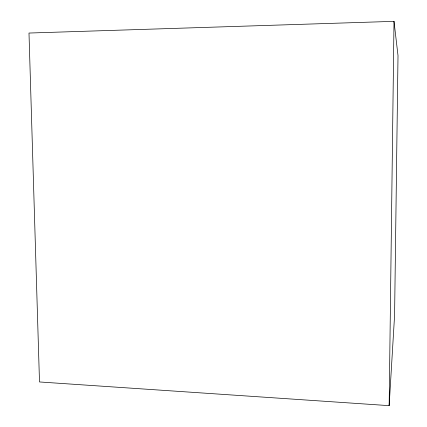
<?xml version="1.0" encoding="UTF-8"?>
<svg xmlns="http://www.w3.org/2000/svg" width="427" height="427" viewBox="0 0 427 427"><rect width="100%" height="100%" fill="white"/><g stroke="black" fill="none" stroke-linecap="round" stroke-linejoin="round"><path stroke-width="0.64" d="M389.152 405.65L394.009 21.35L28.988 33.05L39.492 381.957L389.152 405.65L394.591 315.254L398.012 55.622L394.009 21.35"/></g></svg>
